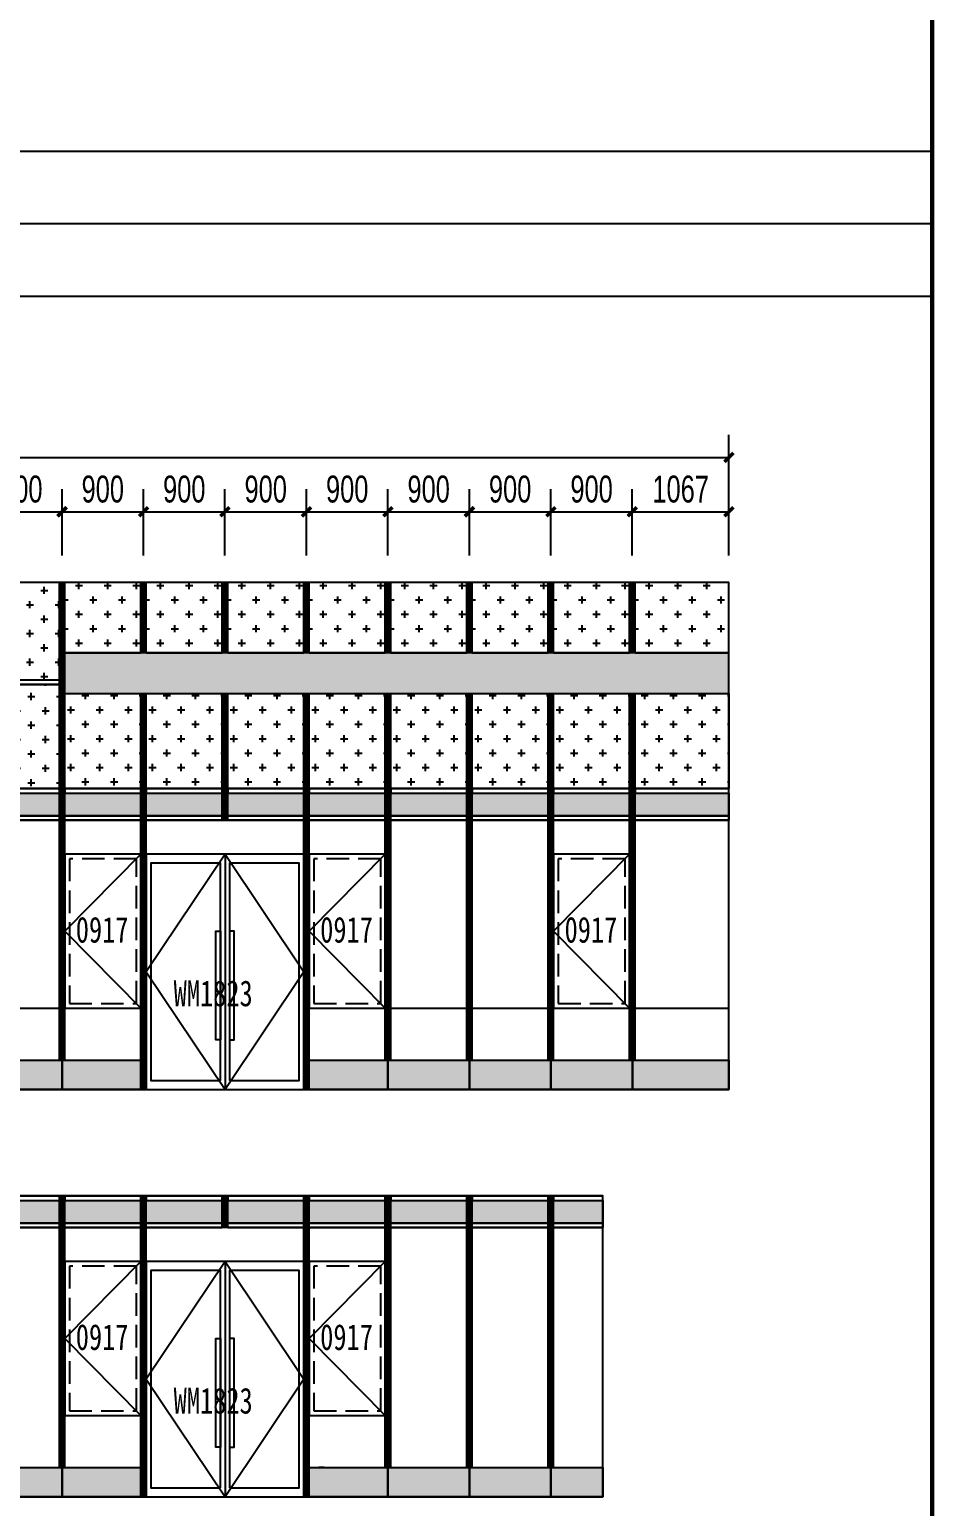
# Model space of a CAD drawing. Extents: x -483182 to 812890, y -390528 to -214858.
# Drawn here: x -143251 to -133144, y -344363 to -328048 of the extents above; entities that cross this region are included whole.
import ezdxf

# ---------------------------------------------------------------- set-up
doc = ezdxf.new("R2010")
doc.units = 0
doc.header["$LTSCALE"] = 1000
doc.header["$MEASUREMENT"] = 0
doc.linetypes.add('DASH', pattern=[0.35, 0.25, -0.1])
for name, color, linetype in [('01-标注_尺寸', 124, 'Continuous'), ('05-填充_156', 156, 'Continuous'), ('05-填充_168', 168, 'Continuous'), ('05-填充_18', 18, 'Continuous'), ('A-0-图名图例', 2, 'Continuous'), ('A-C_幕墙龙骨', 133, 'Continuous'), ('A-C_窗', 140, 'Continuous'), ('D-铝板', 181, 'Continuous')]:
    doc.layers.add(name, color=color, linetype=linetype)
doc.layers.add('04-不打印_辅助线', color=165, linetype='Continuous', plot=False)
doc.styles.add('_TCH_AXIS', font='STXIHEI_0.TTF', dxfattribs={"width": 0.75})
doc.styles.add('_TCH_DIM_T3', font='ros.shx', dxfattribs={"width": 0.705882, "bigfont": 'jd.shx'})
doc.styles.get("Standard").update_dxf_attribs({"font": 'STXIHEI_0.TTF', "width": 0.75})
doc.dimstyles.new('_TCH_ARCH&&100', dxfattribs={"dimtxt": 297.5, "dimasz": 100, "dimexe": 250, "dimexo": 300, "dimgap": 100, "dimtad": 1, "dimdec": 0, "dimzin": 0, "dimdsep": 46, "dimtxsty": '_TCH_DIM_T3', "dimblk": 'ARCHTICK', "dimcen": 0.09, "dimclrt": 7, "dimazin": 2, "dimtfac": 1, "dimtdec": 0, "dimtix": 1, "dimtmove": 2, "dimatfit": 3, "dimfxl": 0, "dimtolj": 1, "dimtzin": 0, "dimarcsym": 0})

# ---------------------------------------------------------------- blocks, each defined once
blk = doc.blocks.new('图签信息')
at = {"const_width": 0.5}
blk.add_lwpolyline([(-65, 0), (0, 0), (0, 500.5), (-65, 500.5)], close=True, dxfattribs=at)
blk = doc.blocks.new('*U353')
at = {"layer": '05-填充_168'}
h = blk.add_hatch(color=256, dxfattribs=at)
h.dxf.hatch_style = 1
h.paths.add_polyline_path([(0, 300), (840, 300), (840, 50), (0, 50)])
for points in [[(0, 350), (840, 350)], [(0, 300), (840, 300)], [(0, 50), (840, 50)], [(0, 0), (840, 0)]]:
    blk.add_lwpolyline(points)
for points in [[(0, 300), (840, 300), (840, 350), (0, 350)], [(0, 300), (840, 300), (840, 50), (0, 50)], [(840, 0), (0, 0), (0, 50), (840, 50)]]:
    blk.add_lwpolyline(points, close=True)
blk = doc.blocks.new('*U364')
at = {"layer": 'A-C_窗'}
blk.add_blockref('*U353', (-420, -175), dxfattribs=at)
blk = doc.blocks.new('*U365')
at = {"layer": 'A-C_窗', "color": 0, "linetype": 'ByBlock', "lineweight": -2, "transparency": 16777216}
for p in [(0, 0), (900, 0), (1800, 0), (2700, 0), (3600, 0), (4500, 0), (5400, 0), (6300, 0), (7200, 0), (8100, 0)]:
    blk.add_blockref('*U364', p, dxfattribs=at)
blk = doc.blocks.new('*U355')
at = {"layer": '05-填充_168'}
h = blk.add_hatch(color=256, dxfattribs=at)
h.dxf.hatch_style = 1
h.paths.add_polyline_path([(0, 300), (543, 300), (543, 50), (0, 50)])
for points in [[(0, 350), (543, 350)], [(0, 300), (543, 300)], [(0, 50), (543, 50)], [(0, 0), (543, 0)]]:
    blk.add_lwpolyline(points)
for points in [[(0, 300), (543, 300), (543, 350), (0, 350)], [(0, 300), (543, 300), (543, 50), (0, 50)], [(543, 0), (0, 0), (0, 50), (543, 50)]]:
    blk.add_lwpolyline(points, close=True)
blk = doc.blocks.new('*U722')
blk.add_lwpolyline([(0, 0), (840, 0), (840, 1700), (0, 1700)], close=True)
blk.add_lwpolyline([(840, 1700), (0, 850), (840, 0)])
at = {"linetype": 'DASH'}
blk.add_lwpolyline([(50, 50), (790, 50), (790, 1650), (50, 1650)], close=True, dxfattribs=at)
at = {"layer": '04-不打印_辅助线', "width": 0.75}
blk.add_text('0917', height=285.4, dxfattribs=at).set_placement((121, 723))
blk = doc.blocks.new('*U358')
at = {"layer": 'A-C_窗'}
blk.add_blockref('*U722', (-420, -750), dxfattribs=at)
blk = doc.blocks.new('*U359')
at = {"layer": 'A-C_窗', "color": 0, "linetype": 'ByBlock', "lineweight": -2, "transparency": 16777216}
blk.add_blockref('*U358', (0, 0), dxfattribs=at)
blk = doc.blocks.new('*U31')
at = {"layer": '05-填充_156'}
h = blk.add_hatch(dxfattribs=at)
h.set_pattern_fill('CROSS', color=136, scale=100)
h.set_pattern_definition([(0, (-32147, 313554.43), (158.75, 158.75), [79.375, -238.125]), (90, (-32107.32, 313514.74), (-158.75, 158.75), [79.375, -238.125])])
h.paths.add_polyline_path([(0, 1500), (840, 1500), (840, 350), (0, 350)])
at = {"layer": '05-填充_168'}
h = blk.add_hatch(color=256, dxfattribs=at)
h.dxf.hatch_style = 1
h.paths.add_polyline_path([(0, 300), (840, 300), (840, 50), (0, 50)])
for points in [[(0, 1550), (840, 1550)], [(0, 1500), (840, 1500)], [(0, 350), (840, 350)], [(0, 300), (840, 300)], [(0, 50), (840, 50)], [(0, 0), (840, 0)]]:
    blk.add_lwpolyline(points)
for points in [[(840, 1500), (0, 1500), (0, 1550), (840, 1550)], [(0, 1500), (840, 1500), (840, 350), (0, 350)], [(0, 300), (840, 300), (840, 350), (0, 350)], [(0, 300), (840, 300), (840, 50), (0, 50)], [(840, 0), (0, 0), (0, 50), (840, 50)]]:
    blk.add_lwpolyline(points, close=True)
blk = doc.blocks.new('*U357')
at = {"layer": '05-填充_156'}
h = blk.add_hatch(dxfattribs=at)
h.set_pattern_fill('CROSS', color=136, scale=100)
h.set_pattern_definition([(0, (-426655.5, 307741.93), (158.75, 158.75), [79.375, -238.125]), (90, (-426615.81, 307702.24), (-158.75, 158.75), [79.375, -238.125])])
h.paths.add_polyline_path([(420, 1313), (-420, 1313), (-420, 237), (420, 237)])
at = {"layer": 'A-C_窗'}
blk.add_blockref('*U31', (-420, -1313), dxfattribs=at)
blk = doc.blocks.new('tjuytduj')
at = {"layer": '05-填充_156'}
h = blk.add_hatch(dxfattribs=at)
h.set_pattern_fill('CROSS', color=136, scale=100)
h.set_pattern_definition([(0, (-408175.5, 321129.43), (158.75, 158.75), [79.375, -238.125]), (90, (-408135.81, 321089.74), (-158.75, 158.75), [79.375, -238.125])])
h.paths.add_polyline_path([(18900, 14700), (18060, 14700), (18060, 13925), (18900, 13925)])
h = blk.add_hatch(dxfattribs=at)
h.set_pattern_fill('CROSS', color=136, scale=100)
h.set_pattern_definition([(0, (-407275.5, 321129.43), (158.75, 158.75), [79.375, -238.125]), (90, (-407235.81, 321089.74), (-158.75, 158.75), [79.375, -238.125])])
h.paths.add_polyline_path([(19800, 14700), (18960, 14700), (18960, 13925), (19800, 13925)])
h = blk.add_hatch(dxfattribs=at)
h.set_pattern_fill('CROSS', color=136, scale=100)
h.set_pattern_definition([(0, (-406375.5, 321129.43), (158.75, 158.75), [79.375, -238.125]), (90, (-406335.81, 321089.74), (-158.75, 158.75), [79.375, -238.125])])
h.paths.add_polyline_path([(20700, 14700), (19860, 14700), (19860, 13925), (20700, 13925)])
h = blk.add_hatch(dxfattribs=at)
h.set_pattern_fill('CROSS', color=136, scale=100)
h.set_pattern_definition([(0, (-405475.5, 321129.43), (158.75, 158.75), [79.375, -238.125]), (90, (-405435.81, 321089.74), (-158.75, 158.75), [79.375, -238.125])])
h.paths.add_polyline_path([(21600, 14700), (20760, 14700), (20760, 13925), (21600, 13925)])
h = blk.add_hatch(dxfattribs=at)
h.set_pattern_fill('CROSS', color=136, scale=100)
h.set_pattern_definition([(0, (-404575.5, 321129.43), (158.75, 158.75), [79.375, -238.125]), (90, (-404535.81, 321089.74), (-158.75, 158.75), [79.375, -238.125])])
h.paths.add_polyline_path([(22500, 14700), (21660, 14700), (21660, 13925), (22500, 13925)])
h = blk.add_hatch(dxfattribs=at)
h.set_pattern_fill('CROSS', color=136, scale=100)
h.set_pattern_definition([(0, (-403675.5, 321129.43), (158.75, 158.75), [79.375, -238.125]), (90, (-403635.81, 321089.74), (-158.75, 158.75), [79.375, -238.125])])
h.paths.add_polyline_path([(23400, 14700), (22560, 14700), (22560, 13925), (23400, 13925)])
h = blk.add_hatch(dxfattribs=at)
h.set_pattern_fill('CROSS', color=136, scale=100)
h.set_pattern_definition([(0, (-402775.5, 321129.43), (158.75, 158.75), [79.375, -238.125]), (90, (-402735.81, 321089.74), (-158.75, 158.75), [79.375, -238.125])])
h.paths.add_polyline_path([(24300, 14700), (23460, 14700), (23460, 13925), (24300, 13925)])
h = blk.add_hatch(dxfattribs=at)
h.set_pattern_fill('CROSS', color=136, scale=100)
h.set_pattern_definition([(0, (-401875.5, 321129.43), (158.75, 158.75), [79.375, -238.125]), (90, (-401835.81, 321089.74), (-158.75, 158.75), [79.375, -238.125])])
h.paths.add_polyline_path([(25397, 14700), (24360, 14700), (24360, 13925), (25397, 13925)])
h = blk.add_hatch(dxfattribs=at)
h.set_pattern_fill('CROSS', color=136, scale=100)
h.set_pattern_definition([(0, (-14087, 325629.43), (158.75, 158.75), [79.375, -238.125]), (90, (-14047.32, 325589.74), (-158.75, 158.75), [79.375, -238.125])])
h.paths.add_polyline_path([(18060, 13475), (18900, 13475), (18900, 12425), (18060, 12425)])
h = blk.add_hatch(dxfattribs=at)
h.set_pattern_fill('CROSS', color=136, scale=100)
h.set_pattern_definition([(0, (-13187, 325629.43), (158.75, 158.75), [79.375, -238.125]), (90, (-13147.32, 325589.74), (-158.75, 158.75), [79.375, -238.125])])
h.paths.add_polyline_path([(18960, 13475), (19800, 13475), (19800, 12425), (18960, 12425)])
h = blk.add_hatch(dxfattribs=at)
h.set_pattern_fill('CROSS', color=136, scale=100)
h.set_pattern_definition([(0, (-12287, 325629.43), (158.75, 158.75), [79.375, -238.125]), (90, (-12247.32, 325589.74), (-158.75, 158.75), [79.375, -238.125])])
h.paths.add_polyline_path([(19860, 13475), (20700, 13475), (20700, 12425), (19860, 12425)])
h = blk.add_hatch(dxfattribs=at)
h.set_pattern_fill('CROSS', color=136, scale=100)
h.set_pattern_definition([(0, (-11387, 325629.43), (158.75, 158.75), [79.375, -238.125]), (90, (-11347.32, 325589.74), (-158.75, 158.75), [79.375, -238.125])])
h.paths.add_polyline_path([(20760, 13475), (21600, 13475), (21600, 12425), (20760, 12425)])
h = blk.add_hatch(dxfattribs=at)
h.set_pattern_fill('CROSS', color=136, scale=100)
h.set_pattern_definition([(0, (-10487, 325629.43), (158.75, 158.75), [79.375, -238.125]), (90, (-10447.32, 325589.74), (-158.75, 158.75), [79.375, -238.125])])
h.paths.add_polyline_path([(21660, 13475), (22500, 13475), (22500, 12425), (21660, 12425)])
h = blk.add_hatch(dxfattribs=at)
h.set_pattern_fill('CROSS', color=136, scale=100)
h.set_pattern_definition([(0, (-9587, 325629.43), (158.75, 158.75), [79.375, -238.125]), (90, (-9547.32, 325589.74), (-158.75, 158.75), [79.375, -238.125])])
h.paths.add_polyline_path([(22560, 13475), (23400, 13475), (23400, 12425), (22560, 12425)])
h = blk.add_hatch(dxfattribs=at)
h.set_pattern_fill('CROSS', color=136, scale=100)
h.set_pattern_definition([(0, (-8687, 325629.43), (158.75, 158.75), [79.375, -238.125]), (90, (-8647.32, 325589.74), (-158.75, 158.75), [79.375, -238.125])])
h.paths.add_polyline_path([(23460, 13475), (24300, 13475), (24300, 12425), (23460, 12425)])
h = blk.add_hatch(dxfattribs=at)
h.set_pattern_fill('CROSS', color=136, scale=100)
h.set_pattern_definition([(0, (-7590, 325629.43), (158.75, 158.75), [79.375, -238.125]), (90, (-7550.32, 325589.74), (-158.75, 158.75), [79.375, -238.125])])
h.paths.add_polyline_path([(24360, 13475), (25397, 13475), (25397, 12425), (24360, 12425)])
at = {"layer": '05-填充_168'}
h = blk.add_hatch(color=256, dxfattribs=at)
h.dxf.hatch_style = 1
h.paths.add_polyline_path([(18060, 12375), (18900, 12375), (18900, 12125), (18060, 12125)])
h = blk.add_hatch(color=256, dxfattribs=at)
h.dxf.hatch_style = 1
h.paths.add_polyline_path([(18960, 12375), (19800, 12375), (19800, 12125), (18960, 12125)])
h = blk.add_hatch(color=256, dxfattribs=at)
h.dxf.hatch_style = 1
h.paths.add_polyline_path([(19860, 12375), (20700, 12375), (20700, 12125), (19860, 12125)])
h = blk.add_hatch(color=256, dxfattribs=at)
h.dxf.hatch_style = 1
h.paths.add_polyline_path([(20760, 12375), (21600, 12375), (21600, 12125), (20760, 12125)])
h = blk.add_hatch(color=256, dxfattribs=at)
h.dxf.hatch_style = 1
h.paths.add_polyline_path([(21660, 12375), (22500, 12375), (22500, 12125), (21660, 12125)])
h = blk.add_hatch(color=256, dxfattribs=at)
h.dxf.hatch_style = 1
h.paths.add_polyline_path([(22560, 12375), (23400, 12375), (23400, 12125), (22560, 12125)])
h = blk.add_hatch(color=256, dxfattribs=at)
h.dxf.hatch_style = 1
h.paths.add_polyline_path([(23460, 12375), (24300, 12375), (24300, 12125), (23460, 12125)])
h = blk.add_hatch(color=256, dxfattribs=at)
h.dxf.hatch_style = 1
h.paths.add_polyline_path([(24360, 12375), (25397, 12375), (25397, 12125), (24360, 12125)])
h = blk.add_hatch(color=256, dxfattribs=at)
h.dxf.hatch_style = 1
h.paths.add_polyline_path([(14794, 9425), (18900, 9425), (18900, 9100), (14794, 9100)])
h = blk.add_hatch(color=256, dxfattribs=at)
h.dxf.hatch_style = 1
h.paths.add_polyline_path([(20760, 9425), (25397, 9425), (25397, 9100), (20760, 9100)])
h = blk.add_hatch(color=256, dxfattribs=at)
h.dxf.hatch_style = 1
h.paths.add_polyline_path([(11627, 4925), (18900, 4925), (18900, 4600), (11627, 4600)])
h = blk.add_hatch(color=256, dxfattribs=at)
h.dxf.hatch_style = 1
h.paths.add_polyline_path([(20760, 4925), (24003, 4925), (24003, 4600), (20760, 4600)])
for points in [[(18060, 13925), (18900, 13925)], [(18960, 13925), (19800, 13925)], [(19860, 13925), (20700, 13925)], [(20760, 13925), (21600, 13925)], [(21660, 13925), (22500, 13925)], [(22560, 13925), (23400, 13925)], [(23460, 13925), (24300, 13925)], [(24360, 13925), (25397, 13925)], [(18060, 12425), (18900, 12425)], [(18960, 12425), (19800, 12425)], [(19860, 12425), (20700, 12425)], [(20760, 12425), (21600, 12425)], [(21660, 12425), (22500, 12425)], [(22560, 12425), (23400, 12425)], [(23460, 12425), (24300, 12425)], [(24360, 12425), (25397, 12425)], [(18060, 12375), (18900, 12375)], [(18960, 12375), (19800, 12375)], [(19860, 12375), (20700, 12375)], [(20760, 12375), (21600, 12375)], [(21660, 12375), (22500, 12375)], [(22560, 12375), (23400, 12375)], [(23460, 12375), (24300, 12375)], [(24360, 12375), (25397, 12375)], [(18060, 12125), (18900, 12125)], [(18060, 12075), (18900, 12075)], [(18960, 12125), (19800, 12125)], [(18960, 12075), (19800, 12075)], [(19860, 12125), (20700, 12125)], [(19860, 12075), (20700, 12075)], [(20760, 12125), (21600, 12125)], [(20760, 12075), (21600, 12075)], [(21660, 12125), (22500, 12125)], [(21660, 12075), (22500, 12075)], [(22560, 12125), (23400, 12125)], [(22560, 12075), (23400, 12075)], [(23460, 12125), (24300, 12125)], [(23460, 12075), (24300, 12075)], [(24360, 12125), (25397, 12125)], [(24360, 12075), (25397, 12075)], [(19830, 11700), (18960, 10400), (19830, 9100)], [(19830, 11700), (19830, 9100)], [(19830, 11700), (20700, 10400), (19830, 9100)], [(19830, 7200), (18960, 5900), (19830, 4600)], [(19830, 7200), (19830, 4600)], [(19830, 7200), (20700, 5900), (19830, 4600)]]:
    blk.add_lwpolyline(points)
for points in [[(18060, 13475), (18900, 13475), (18900, 12425), (18060, 12425)], [(18960, 13475), (19800, 13475), (19800, 12425), (18960, 12425)], [(19860, 13475), (20700, 13475), (20700, 12425), (19860, 12425)], [(20760, 13475), (21600, 13475), (21600, 12425), (20760, 12425)], [(21660, 13475), (22500, 13475), (22500, 12425), (21660, 12425)], [(22560, 13475), (23400, 13475), (23400, 12425), (22560, 12425)], [(23460, 13475), (24300, 13475), (24300, 12425), (23460, 12425)], [(24360, 13475), (25397, 13475), (25397, 12425), (24360, 12425)], [(18060, 12375), (18900, 12375), (18900, 12425), (18060, 12425)], [(18960, 12375), (19800, 12375), (19800, 12425), (18960, 12425)], [(19860, 12375), (20700, 12375), (20700, 12425), (19860, 12425)], [(20760, 12375), (21600, 12375), (21600, 12425), (20760, 12425)], [(21660, 12375), (22500, 12375), (22500, 12425), (21660, 12425)], [(22560, 12375), (23400, 12375), (23400, 12425), (22560, 12425)], [(23460, 12375), (24300, 12375), (24300, 12425), (23460, 12425)], [(24360, 12375), (25397, 12375), (25397, 12425), (24360, 12425)], [(18060, 12375), (18900, 12375), (18900, 12125), (18060, 12125)], [(18960, 12375), (19800, 12375), (19800, 12125), (18960, 12125)], [(19860, 12375), (20700, 12375), (20700, 12125), (19860, 12125)], [(20760, 12375), (21600, 12375), (21600, 12125), (20760, 12125)], [(21660, 12375), (22500, 12375), (22500, 12125), (21660, 12125)], [(22560, 12375), (23400, 12375), (23400, 12125), (22560, 12125)], [(23460, 12375), (24300, 12375), (24300, 12125), (23460, 12125)], [(24360, 12375), (25397, 12375), (25397, 12125), (24360, 12125)], [(18900, 12075), (18060, 12075), (18060, 12125), (18900, 12125)], [(19800, 12075), (18960, 12075), (18960, 12125), (19800, 12125)], [(20700, 12075), (19860, 12075), (19860, 12125), (20700, 12125)], [(21600, 12075), (20760, 12075), (20760, 12125), (21600, 12125)], [(22500, 12075), (21660, 12075), (21660, 12125), (22500, 12125)], [(23400, 12075), (22560, 12075), (22560, 12125), (23400, 12125)], [(24300, 12075), (23460, 12075), (23460, 12125), (24300, 12125)], [(25397, 12075), (24360, 12075), (24360, 12125), (25397, 12125)], [(18960, 9100), (20700, 9100), (20700, 11700), (18960, 11700)], [(19780, 9200), (19780, 11600), (19010, 11600), (19010, 9200)], [(19880, 9200), (20650, 9200), (20650, 11600), (19880, 11600)], [(19780, 9650), (19730, 9650), (19730, 10850), (19780, 10850)], [(19880, 9650), (19930, 9650), (19930, 10850), (19880, 10850)], [(18960, 4600), (20700, 4600), (20700, 7200), (18960, 7200)], [(19780, 4700), (19780, 7100), (19010, 7100), (19010, 4700)], [(19880, 4700), (20650, 4700), (20650, 7100), (19880, 7100)], [(19780, 5150), (19730, 5150), (19730, 6350), (19780, 6350)], [(19880, 5150), (19930, 5150), (19930, 6350), (19880, 6350)]]:
    blk.add_lwpolyline(points, close=True)
at = {"layer": '05-填充_18', "const_width": 60}
for points in [[(18030, 9425), (18030, 14700)], [(18930, 13925), (18930, 14700)], [(19830, 13925), (19830, 14700)], [(20730, 13925), (20730, 14700)], [(21630, 13925), (21630, 14700)], [(22530, 13925), (22530, 14700)], [(23430, 13925), (23430, 14700)], [(24330, 13925), (24330, 14700)], [(18930, 9100), (18930, 13475)], [(19830, 12075), (19830, 13475)], [(20730, 9100), (20730, 13475)], [(21630, 9425), (21630, 13475)], [(22530, 9425), (22530, 13475)], [(23430, 9425), (23430, 13475)], [(24330, 9425), (24330, 13475)], [(18030, 4925), (18030, 7925)], [(18930, 4600), (18930, 7925)], [(19830, 7575), (19830, 7925)], [(20730, 4600), (20730, 7925)], [(21630, 4925), (21630, 7925)], [(22530, 4925), (22530, 7925)], [(23430, 4925), (23430, 7925)]]:
    blk.add_lwpolyline(points, dxfattribs=at)
at = {"layer": 'A-C_幕墙龙骨'}
for points in [[(18000, 9425), (18000, 14700)], [(18060, 9425), (18060, 14700)], [(18900, 13925), (18900, 14700)], [(18960, 13925), (18960, 14700)], [(19800, 13925), (19800, 14700)], [(19860, 13925), (19860, 14700)], [(20700, 13925), (20700, 14700)], [(20760, 13925), (20760, 14700)], [(21600, 13925), (21600, 14700)], [(21660, 13925), (21660, 14700)], [(22500, 13925), (22500, 14700)], [(22560, 13925), (22560, 14700)], [(23400, 13925), (23400, 14700)], [(23460, 13925), (23460, 14700)], [(24300, 13925), (24300, 14700)], [(24360, 13925), (24360, 14700)], [(18900, 9100), (18900, 13475)], [(18960, 9100), (18960, 13475)], [(19800, 12075), (19800, 13475)], [(19860, 12075), (19860, 13475)], [(20700, 9100), (20700, 13475)], [(20760, 9100), (20760, 13475)], [(21600, 9425), (21600, 13475)], [(21660, 9425), (21660, 13475)], [(22500, 9425), (22500, 13475)], [(22560, 9425), (22560, 13475)], [(23400, 9425), (23400, 13475)], [(23460, 9425), (23460, 13475)], [(24300, 9425), (24300, 13475)], [(24360, 9425), (24360, 13475)], [(18000, 4925), (18000, 7925)], [(18060, 4925), (18060, 7925)], [(18900, 4600), (18900, 7925)], [(18960, 4600), (18960, 7925)], [(19800, 7575), (19800, 7925)], [(19860, 7575), (19860, 7925)], [(20700, 4600), (20700, 7925)], [(20760, 4600), (20760, 7925)], [(21600, 4925), (21600, 7925)], [(21660, 4925), (21660, 7925)], [(22500, 4925), (22500, 7925)], [(22560, 4925), (22560, 7925)], [(23400, 4925), (23400, 7925)], [(23460, 4925), (23460, 7925)], [(19860, 7575), (19800, 7575)], [(18060, 4925), (18000, 4925)], [(20926, 4925), (20866, 4925)], [(21660, 4925), (21600, 4925)], [(22560, 4925), (22500, 4925)], [(23460, 4925), (23400, 4925)], [(18960, 4600), (18900, 4600)]]:
    blk.add_lwpolyline(points, dxfattribs=at)
at = {"layer": 'A-C_窗'}
for p, q in [((18960, 12075), (20700, 12075)), ((-1350, 10000), (18960, 10000)), ((20700, 10000), (25397, 10000))]:
    blk.add_line(p, q, dxfattribs=at)
blk.add_lwpolyline([(0, -600), (11627, -600), (11627, 4600), (24003, 4600), (24003, 7925), (14794, 7925), (14794, 9100), (25397, 9100), (25397, 14700), (-1350, 14700), (-1350, 3550), (0, 3550), (0, -600)], dxfattribs=at)
for points in [[(17130, 9425), (18030, 9425), (18030, 9100), (17130, 9100)], [(18030, 9425), (18900, 9425), (18900, 9100), (18030, 9100)], [(20760, 9425), (21630, 9425), (21630, 9100), (20760, 9100)], [(21630, 9425), (22530, 9425), (22530, 9100), (21630, 9100)], [(22530, 9425), (23430, 9425), (23430, 9100), (22530, 9100)], [(23430, 9425), (24330, 9425), (24330, 9100), (23430, 9100)], [(24330, 9425), (25397, 9425), (25397, 9100), (24330, 9100)], [(18030, 4600), (17130, 4600), (17130, 4925), (18030, 4925)], [(18900, 4600), (18030, 4600), (18030, 4925), (18900, 4925)], [(21630, 4600), (20760, 4600), (20760, 4925), (21630, 4925)], [(22530, 4600), (21630, 4600), (21630, 4925), (22530, 4925)], [(23430, 4600), (22530, 4600), (22530, 4925), (23430, 4925)], [(24003, 4600), (23430, 4600), (23430, 4925), (24003, 4925)]]:
    blk.add_lwpolyline(points, close=True, dxfattribs=at)
at = {"layer": 'A-C_窗', "color": 0, "linetype": 'ByBlock', "lineweight": -2, "transparency": 16777216}
blk.add_blockref('*U357', (17580, 13387), dxfattribs=at)
at = {"layer": 'A-C_窗'}
for name, p in [('*U359', (18480, 10750)), ('*U722', (20760, 10000)), ('*U722', (23460, 10000)), ('*U365', (14880, 7750)), ('*U355', (23460, 7575)), ('*U359', (18480, 6250)), ('*U722', (20760, 5500))]:
    blk.add_blockref(name, p, dxfattribs=at)
at = {"layer": '04-不打印_辅助线', "style": '_TCH_AXIS', "width": 0.75}
for p in [(19262, 10020), (19262, 5520)]:
    blk.add_text('WM1823', height=285.4, dxfattribs=at).set_placement(p)
blk = doc.blocks.new('图框-A1')
at = {"const_width": 0.5}
blk.add_lwpolyline([(766, 584), (25, 584), (25, 10), (766, 10)], close=True, dxfattribs=at)
blk = doc.blocks.new('A$C58EF75E215')
at = {"layer": '05-填充_18'}
h = blk.add_hatch(color=256, dxfattribs=at)
h.dxf.hatch_style = 1
h.paths.add_polyline_path([(0, -100), (7397, -100), (7397, 350), (0, 350)])
blk.add_lwpolyline([(0, -100), (7397, -100), (7397, 350), (0, 350)], close=True)
blk = doc.blocks.new('_ArchTick')
at = {"color": 0, "linetype": 'ByBlock', "const_width": 0.4}
blk.add_lwpolyline([(-0.5, -0.5), (0.5, 0.5)], dxfattribs=at)
blk = doc.blocks.new('*D1616')
at = {"layer": '01-标注_尺寸', "color": 0, "lineweight": -2, "transparency": 16777216}
for p, q in [((-136592, -333857), (-136592, -333125)), ((-135525, -333857), (-135525, -333125)), ((-136592, -333375), (-135525, -333375))]:
    blk.add_line(p, q, dxfattribs=at)
at = {"layer": 'Defpoints', "color": 0, "transparency": 16777216}
for p in [(-135525, -333375), (-136592, -334157), (-135525, -334157)]:
    blk.add_point(p, dxfattribs=at)
at = {"layer": '01-标注_尺寸', "color": 0, "lineweight": -2, "transparency": 16777216, "xscale": 100, "yscale": 100, "zscale": 100, "rotation": 180}
blk.add_blockref('_ArchTick', (-136592, -333375), dxfattribs=at)
at = {"layer": '01-标注_尺寸', "color": 0, "lineweight": -2, "transparency": 16777216, "xscale": 100, "yscale": 100, "zscale": 100}
blk.add_blockref('_ArchTick', (-135525, -333375), dxfattribs=at)
at = {"layer": '01-标注_尺寸', "color": 7, "transparency": 16777216, "insert": (-136058, -333126), "char_height": 297.5, "attachment_point": 5, "style": '_TCH_DIM_T3'}
blk.add_mtext('\\A1;1067', dxfattribs=at)
blk = doc.blocks.new('*D1617')
at = {"layer": '01-标注_尺寸', "color": 0, "lineweight": -2, "transparency": 16777216}
for p, q in [((-137492, -333857), (-137492, -333125)), ((-136592, -333857), (-136592, -333125)), ((-137492, -333375), (-136592, -333375))]:
    blk.add_line(p, q, dxfattribs=at)
at = {"layer": 'Defpoints', "color": 0, "transparency": 16777216}
for p in [(-136592, -333375), (-137492, -334157), (-136592, -334157)]:
    blk.add_point(p, dxfattribs=at)
at = {"layer": '01-标注_尺寸', "color": 0, "lineweight": -2, "transparency": 16777216, "xscale": 100, "yscale": 100, "zscale": 100, "rotation": 180}
blk.add_blockref('_ArchTick', (-137492, -333375), dxfattribs=at)
at = {"layer": '01-标注_尺寸', "color": 0, "lineweight": -2, "transparency": 16777216, "xscale": 100, "yscale": 100, "zscale": 100}
blk.add_blockref('_ArchTick', (-136592, -333375), dxfattribs=at)
at = {"layer": '01-标注_尺寸', "color": 7, "transparency": 16777216, "insert": (-137042, -333126), "char_height": 297.5, "attachment_point": 5, "style": '_TCH_DIM_T3'}
blk.add_mtext('\\A1;900', dxfattribs=at)
blk = doc.blocks.new('*D1618')
at = {"layer": '01-标注_尺寸', "color": 0, "lineweight": -2, "transparency": 16777216}
for p, q in [((-138392, -333857), (-138392, -333125)), ((-137492, -333857), (-137492, -333125)), ((-138392, -333375), (-137492, -333375))]:
    blk.add_line(p, q, dxfattribs=at)
at = {"layer": 'Defpoints', "color": 0, "transparency": 16777216}
for p in [(-137492, -333375), (-138392, -334157), (-137492, -334157)]:
    blk.add_point(p, dxfattribs=at)
at = {"layer": '01-标注_尺寸', "color": 0, "lineweight": -2, "transparency": 16777216, "xscale": 100, "yscale": 100, "zscale": 100, "rotation": 180}
blk.add_blockref('_ArchTick', (-138392, -333375), dxfattribs=at)
at = {"layer": '01-标注_尺寸', "color": 0, "lineweight": -2, "transparency": 16777216, "xscale": 100, "yscale": 100, "zscale": 100}
blk.add_blockref('_ArchTick', (-137492, -333375), dxfattribs=at)
at = {"layer": '01-标注_尺寸', "color": 7, "transparency": 16777216, "insert": (-137942, -333126), "char_height": 297.5, "attachment_point": 5, "style": '_TCH_DIM_T3'}
blk.add_mtext('\\A1;900', dxfattribs=at)
blk = doc.blocks.new('*D1619')
at = {"layer": '01-标注_尺寸', "color": 0, "lineweight": -2, "transparency": 16777216}
for p, q in [((-139292, -333857), (-139292, -333125)), ((-138392, -333857), (-138392, -333125)), ((-139292, -333375), (-138392, -333375))]:
    blk.add_line(p, q, dxfattribs=at)
at = {"layer": 'Defpoints', "color": 0, "transparency": 16777216}
for p in [(-138392, -333375), (-139292, -334157), (-138392, -334157)]:
    blk.add_point(p, dxfattribs=at)
at = {"layer": '01-标注_尺寸', "color": 0, "lineweight": -2, "transparency": 16777216, "xscale": 100, "yscale": 100, "zscale": 100, "rotation": 180}
blk.add_blockref('_ArchTick', (-139292, -333375), dxfattribs=at)
at = {"layer": '01-标注_尺寸', "color": 0, "lineweight": -2, "transparency": 16777216, "xscale": 100, "yscale": 100, "zscale": 100}
blk.add_blockref('_ArchTick', (-138392, -333375), dxfattribs=at)
at = {"layer": '01-标注_尺寸', "color": 7, "transparency": 16777216, "insert": (-138842, -333126), "char_height": 297.5, "attachment_point": 5, "style": '_TCH_DIM_T3'}
blk.add_mtext('\\A1;900', dxfattribs=at)
blk = doc.blocks.new('*D1620')
at = {"layer": '01-标注_尺寸', "color": 0, "lineweight": -2, "transparency": 16777216}
for p, q in [((-140192, -333857), (-140192, -333125)), ((-139292, -333857), (-139292, -333125)), ((-140192, -333375), (-139292, -333375))]:
    blk.add_line(p, q, dxfattribs=at)
at = {"layer": 'Defpoints', "color": 0, "transparency": 16777216}
for p in [(-139292, -333375), (-140192, -334157), (-139292, -334157)]:
    blk.add_point(p, dxfattribs=at)
at = {"layer": '01-标注_尺寸', "color": 0, "lineweight": -2, "transparency": 16777216, "xscale": 100, "yscale": 100, "zscale": 100, "rotation": 180}
blk.add_blockref('_ArchTick', (-140192, -333375), dxfattribs=at)
at = {"layer": '01-标注_尺寸', "color": 0, "lineweight": -2, "transparency": 16777216, "xscale": 100, "yscale": 100, "zscale": 100}
blk.add_blockref('_ArchTick', (-139292, -333375), dxfattribs=at)
at = {"layer": '01-标注_尺寸', "color": 7, "transparency": 16777216, "insert": (-139742, -333126), "char_height": 297.5, "attachment_point": 5, "style": '_TCH_DIM_T3'}
blk.add_mtext('\\A1;900', dxfattribs=at)
blk = doc.blocks.new('*D1621')
at = {"layer": '01-标注_尺寸', "color": 0, "lineweight": -2, "transparency": 16777216}
for p, q in [((-141092, -333857), (-141092, -333125)), ((-140192, -333857), (-140192, -333125)), ((-141092, -333375), (-140192, -333375))]:
    blk.add_line(p, q, dxfattribs=at)
at = {"layer": 'Defpoints', "color": 0, "transparency": 16777216}
for p in [(-140192, -333375), (-141092, -334157), (-140192, -334157)]:
    blk.add_point(p, dxfattribs=at)
at = {"layer": '01-标注_尺寸', "color": 0, "lineweight": -2, "transparency": 16777216, "xscale": 100, "yscale": 100, "zscale": 100, "rotation": 180}
blk.add_blockref('_ArchTick', (-141092, -333375), dxfattribs=at)
at = {"layer": '01-标注_尺寸', "color": 0, "lineweight": -2, "transparency": 16777216, "xscale": 100, "yscale": 100, "zscale": 100}
blk.add_blockref('_ArchTick', (-140192, -333375), dxfattribs=at)
at = {"layer": '01-标注_尺寸', "color": 7, "transparency": 16777216, "insert": (-140642, -333126), "char_height": 297.5, "attachment_point": 5, "style": '_TCH_DIM_T3'}
blk.add_mtext('\\A1;900', dxfattribs=at)
blk = doc.blocks.new('*D1622')
at = {"layer": '01-标注_尺寸', "color": 0, "lineweight": -2, "transparency": 16777216}
for p, q in [((-141992, -333857), (-141992, -333125)), ((-141092, -333857), (-141092, -333125)), ((-141992, -333375), (-141092, -333375))]:
    blk.add_line(p, q, dxfattribs=at)
at = {"layer": 'Defpoints', "color": 0, "transparency": 16777216}
for p in [(-141092, -333375), (-141992, -334157), (-141092, -334157)]:
    blk.add_point(p, dxfattribs=at)
at = {"layer": '01-标注_尺寸', "color": 0, "lineweight": -2, "transparency": 16777216, "xscale": 100, "yscale": 100, "zscale": 100, "rotation": 180}
blk.add_blockref('_ArchTick', (-141992, -333375), dxfattribs=at)
at = {"layer": '01-标注_尺寸', "color": 0, "lineweight": -2, "transparency": 16777216, "xscale": 100, "yscale": 100, "zscale": 100}
blk.add_blockref('_ArchTick', (-141092, -333375), dxfattribs=at)
at = {"layer": '01-标注_尺寸', "color": 7, "transparency": 16777216, "insert": (-141542, -333126), "char_height": 297.5, "attachment_point": 5, "style": '_TCH_DIM_T3'}
blk.add_mtext('\\A1;900', dxfattribs=at)
blk = doc.blocks.new('*D1623')
at = {"layer": '01-标注_尺寸', "color": 0, "lineweight": -2, "transparency": 16777216}
for p, q in [((-142892, -333857), (-142892, -333125)), ((-141992, -333857), (-141992, -333125)), ((-142892, -333375), (-141992, -333375))]:
    blk.add_line(p, q, dxfattribs=at)
at = {"layer": 'Defpoints', "color": 0, "transparency": 16777216}
for p in [(-141992, -333375), (-142892, -334157), (-141992, -334157)]:
    blk.add_point(p, dxfattribs=at)
at = {"layer": '01-标注_尺寸', "color": 0, "lineweight": -2, "transparency": 16777216, "xscale": 100, "yscale": 100, "zscale": 100, "rotation": 180}
blk.add_blockref('_ArchTick', (-142892, -333375), dxfattribs=at)
at = {"layer": '01-标注_尺寸', "color": 0, "lineweight": -2, "transparency": 16777216, "xscale": 100, "yscale": 100, "zscale": 100}
blk.add_blockref('_ArchTick', (-141992, -333375), dxfattribs=at)
at = {"layer": '01-标注_尺寸', "color": 7, "transparency": 16777216, "insert": (-142442, -333126), "char_height": 297.5, "attachment_point": 5, "style": '_TCH_DIM_T3'}
blk.add_mtext('\\A1;900', dxfattribs=at)
blk = doc.blocks.new('*D1624')
at = {"layer": '01-标注_尺寸', "color": 0, "lineweight": -2, "transparency": 16777216}
for p, q in [((-143792, -333857), (-143792, -333125)), ((-142892, -333857), (-142892, -333125)), ((-143792, -333375), (-142892, -333375))]:
    blk.add_line(p, q, dxfattribs=at)
at = {"layer": 'Defpoints', "color": 0, "transparency": 16777216}
for p in [(-142892, -333375), (-143792, -334157), (-142892, -334157)]:
    blk.add_point(p, dxfattribs=at)
at = {"layer": '01-标注_尺寸', "color": 0, "lineweight": -2, "transparency": 16777216, "xscale": 100, "yscale": 100, "zscale": 100, "rotation": 180}
blk.add_blockref('_ArchTick', (-143792, -333375), dxfattribs=at)
at = {"layer": '01-标注_尺寸', "color": 0, "lineweight": -2, "transparency": 16777216, "xscale": 100, "yscale": 100, "zscale": 100}
blk.add_blockref('_ArchTick', (-142892, -333375), dxfattribs=at)
at = {"layer": '01-标注_尺寸', "color": 7, "transparency": 16777216, "insert": (-143342, -333126), "char_height": 297.5, "attachment_point": 5, "style": '_TCH_DIM_T3'}
blk.add_mtext('\\A1;900', dxfattribs=at)
blk = doc.blocks.new('*D1646')
at = {"layer": '01-标注_尺寸', "color": 0, "lineweight": -2, "transparency": 16777216}
for p, q in [((-162272, -333757), (-162272, -332525)), ((-135525, -333757), (-135525, -332525)), ((-162272, -332775), (-135525, -332775))]:
    blk.add_line(p, q, dxfattribs=at)
at = {"layer": 'Defpoints', "color": 0, "transparency": 16777216}
for p in [(-135525, -332775), (-162272, -334057), (-135525, -334057)]:
    blk.add_point(p, dxfattribs=at)
at = {"layer": '01-标注_尺寸', "color": 0, "lineweight": -2, "transparency": 16777216, "xscale": 100, "yscale": 100, "zscale": 100, "rotation": 180}
blk.add_blockref('_ArchTick', (-162272, -332775), dxfattribs=at)
at = {"layer": '01-标注_尺寸', "color": 0, "lineweight": -2, "transparency": 16777216, "xscale": 100, "yscale": 100, "zscale": 100}
blk.add_blockref('_ArchTick', (-135525, -332775), dxfattribs=at)
at = {"layer": '01-标注_尺寸', "color": 7, "transparency": 16777216, "insert": (-148898, -332526), "char_height": 297.5, "attachment_point": 5, "style": '_TCH_DIM_T3'}
blk.add_mtext('\\A1;26747', dxfattribs=at)

msp = doc.modelspace()

# ---------------------------------------------------------------- linework, layer by layer
at = {"layer": 'A-0-图名图例'}
for p, q in [((-207380, -329391.9), (-133280, -329391.9)), ((-207380, -330191.9), (-133280, -330191.9)), ((-207380, -330991.9), (-133280, -330991.9))]:
    msp.add_line(p, q, dxfattribs=at)

# ---------------------------------------------------------------- block references
for name, p, xscale, yscale, zscale in [('图框-A1', (-209880, -353791.9), 100, 100, 100), ('图签信息', (-126780, -352791.9), 100.0000000000001, 100.0000000000001, 100.0000000000001)]:
    msp.add_blockref(name, p, dxfattribs=dict(xscale=xscale, yscale=yscale, zscale=zscale))
at = {"layer": 'A-C_窗'}
msp.add_blockref('tjuytduj', (-160921.5, -348857.4), dxfattribs=at)
at = {"layer": 'D-铝板'}
msp.add_blockref('A$C58EF75E215', (-142921.5, -335282.4), dxfattribs=at)

# ---------------------------------------------------------------- dimensions: what is measured, and where the dimension line sits
at = {"layer": '01-标注_尺寸'}
for p1, p2, distance, picture, middle in [((-162271.5, -334057.4), (-135524.5, -334057.4), 1282.5, '*D1646', (-148898, -332526.2)), ((-143791.5, -334157.4), (-142891.5, -334157.4), 782.5, '*D1624', (-143341.5, -333126.2)), ((-142891.5, -334157.4), (-141991.5, -334157.4), 782.5, '*D1623', (-142441.5, -333126.2)), ((-141991.5, -334157.4), (-141091.5, -334157.4), 782.5, '*D1622', (-141541.5, -333126.2)), ((-141091.5, -334157.4), (-140191.5, -334157.4), 782.5, '*D1621', (-140641.5, -333126.2)), ((-140191.5, -334157.4), (-139291.5, -334157.4), 782.5, '*D1620', (-139741.5, -333126.2)), ((-139291.5, -334157.4), (-138391.5, -334157.4), 782.5, '*D1619', (-138841.5, -333126.2)), ((-138391.5, -334157.4), (-137491.5, -334157.4), 782.5, '*D1618', (-137941.5, -333126.2)), ((-137491.5, -334157.4), (-136591.5, -334157.4), 782.5, '*D1617', (-137041.5, -333126.2)), ((-136591.5, -334157.4), (-135524.5, -334157.4), 782.5, '*D1616', (-136058, -333126.2))]:
    dim = msp.add_aligned_dim(p1=p1, p2=p2, distance=distance, dimstyle='_TCH_ARCH&&100', dxfattribs=at)
    dim.commit()
    dim.dimension.update_dxf_attribs({"geometry": picture, "text_midpoint": middle})

doc.saveas('drawing.dxf')
